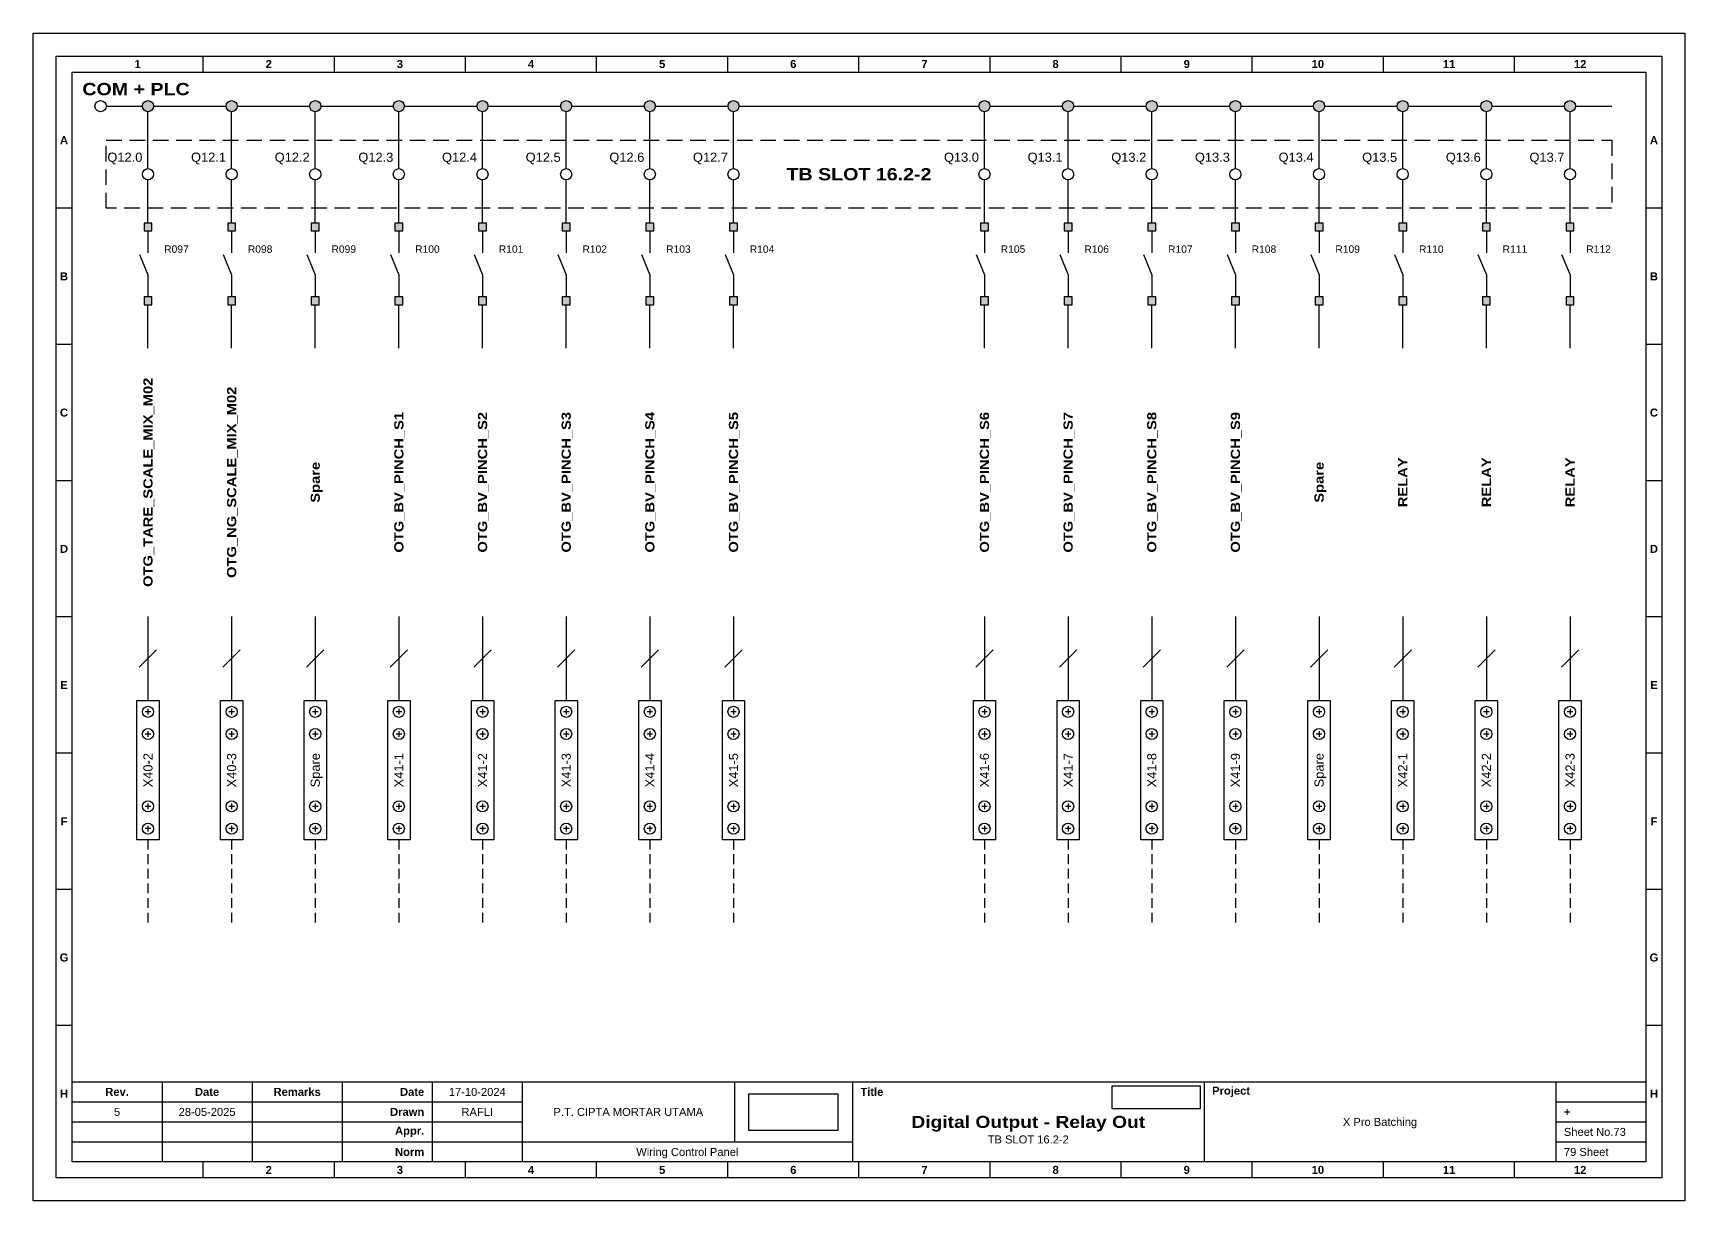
# Model space of a CAD drawing. Header units: millimetres. Extents: x 1512 to 2711, y 1342 to 1994.
# Drawn here: x 2441.3 to 2710.7, y 1572.7 to 1763.1 of the extents above; entities that cross this region are included whole.
import ezdxf
from ezdxf.enums import TextEntityAlignment as Align

# ---------------------------------------------------------------- set-up
doc = ezdxf.new("R2010")
doc.units = ezdxf.units.MM
doc.linetypes.add('HIDDEN', pattern=[9.525, 6.35, -3.175])
doc.styles.add('Bold', font='ariblk.ttf', dxfattribs={"height": 25.4})
doc.styles.get("Standard").update_dxf_attribs({"font": 'arial.ttf'})
picture_1 = doc.add_image_def('image1.png', size_in_pixel=(2048, 847))
picture_2 = doc.add_image_def('image2.png', size_in_pixel=(2092, 542))

# ---------------------------------------------------------------- blocks, each defined once
blk = doc.blocks.new('KOP MU PROJECT')
at = {"color": 6, "ltscale": 50}
for p, q in [((27.74, 184.05), (27.74, 186.66)), ((49.13, 184.05), (49.13, 186.66)), ((70.51, 184.05), (70.51, 186.66)), ((91.89, 184.05), (91.89, 186.66)), ((113.27, 184.05), (113.27, 186.66)), ((134.66, 184.05), (134.66, 186.66)), ((156.04, 184.05), (156.04, 186.66)), ((177.42, 184.05), (177.42, 186.66)), ((198.8, 184.05), (198.8, 186.66)), ((220.19, 184.05), (220.19, 186.66)), ((241.57, 184.05), (241.57, 186.66)), ((6.36, 161.84), (3.75, 161.84)), ((265.59, 161.84), (262.98, 161.84)), ((6.36, 139.63), (3.75, 139.63)), ((265.59, 139.63), (262.98, 139.63)), ((6.36, 117.42), (3.75, 117.42)), ((265.59, 117.42), (262.98, 117.42)), ((6.36, 95.22), (3.75, 95.22)), ((265.59, 95.22), (262.98, 95.22)), ((6.36, 73.01), (3.75, 73.01)), ((265.59, 73.01), (262.98, 73.01)), ((6.36, 50.8), (3.75, 50.8)), ((265.59, 50.8), (262.98, 50.8)), ((6.36, 28.59), (3.75, 28.59)), ((265.59, 28.59), (262.98, 28.59)), ((27.74, 3.75), (27.74, 6.36)), ((49.13, 3.75), (49.13, 6.36)), ((70.51, 3.75), (70.51, 6.36)), ((91.89, 3.75), (91.89, 6.36)), ((113.27, 3.75), (113.27, 6.36)), ((134.66, 3.75), (134.66, 6.36)), ((156.04, 3.75), (156.04, 6.36)), ((177.42, 3.75), (177.42, 6.36)), ((198.8, 3.75), (198.8, 6.36)), ((220.19, 3.75), (220.19, 6.36)), ((241.57, 3.75), (241.57, 6.36))]:
    blk.add_line(p, q, dxfattribs=at)
at = {"ltscale": 50}
for p, q in [((6.36, 19.41), (262.98, 19.41)), ((21.04, 19.41), (21.04, 6.36)), ((35.72, 19.41), (35.72, 6.36)), ((50.41, 19.41), (50.41, 6.36)), ((65.09, 19.41), (65.09, 6.36)), ((79.77, 19.41), (79.77, 6.36)), ((114.35, 19.41), (114.35, 9.62)), ((133.6, 19.41), (133.6, 6.36)), ((190.95, 19.41), (190.95, 6.36)), ((248.3, 19.41), (248.3, 6.36)), ((6.36, 16.15), (79.77, 16.15)), ((248.3, 16.15), (262.98, 16.15)), ((6.36, 12.89), (79.77, 12.89)), ((248.3, 12.89), (262.98, 12.89)), ((6.36, 9.62), (133.6, 9.62)), ((248.3, 9.62), (262.98, 9.62))]:
    blk.add_line(p, q, dxfattribs=at)
at = {"color": 1, "ltscale": 50}
blk.add_lwpolyline([(269.34, 0), (0, 0), (0, 190.41), (269.34, 190.41)], close=True, dxfattribs=at)
at = {"color": 6, "ltscale": 50}
for points in [[(265.59, 3.75), (3.75, 3.75), (3.75, 186.66), (265.59, 186.66)], [(262.98, 6.36), (6.36, 6.36), (6.36, 184.05), (262.98, 184.05)]]:
    blk.add_lwpolyline(points, close=True, dxfattribs=at)
at = {"ltscale": 50, "char_height": 1.305, "attachment_point": 4}
for s, width, heights, insert in [('\\pxqc;{\\fArial|b1|i0|c0|p34;1}', 21.3825, [2.51], (6.36, 185.36)), ('\\pxqc;{\\fArial|b1|i0|c0|p34;2}', 21.3825, [2.51], (27.74, 185.36)), ('\\pxqc;{\\fArial|b1|i0|c0|p34;3}', 21.3825, [2.51], (49.13, 185.36)), ('\\pxqc;{\\fArial|b1|i0|c0|p34;4}', 21.3825, [2.51], (70.51, 185.36)), ('\\pxqc;{\\fArial|b1|i0|c0|p34;5}', 21.3825, [2.51], (91.89, 185.36)), ('\\pxqc;{\\fArial|b1|i0|c0|p34;6}', 21.3825, [2.51], (113.27, 185.36)), ('\\pxqc;{\\fArial|b1|i0|c0|p34;7}', 21.3825, [2.51], (134.66, 185.36)), ('\\pxqc;{\\fArial|b1|i0|c0|p34;8}', 21.3825, [2.51], (156.04, 185.36)), ('\\pxqc;{\\fArial|b1|i0|c0|p34;9}', 21.3825, [2.51], (177.42, 185.36)), ('\\pxqc;{\\fArial|b1|i0|c0|p34;10}', 21.3825, [2.51], (198.8, 185.36)), ('\\pxqc;{\\fArial|b1|i0|c0|p34;11}', 21.3825, [2.51], (220.19, 185.36)), ('\\pxqc;{\\fArial|b1|i0|c0|p34;12}', 21.3825, [2.51], (241.57, 185.36)), ('\\pxqc;{\\fArial|b1|i0|c0|p34;A}', 2.61, [2.51], (3.75, 172.95)), ('\\pxqc;{\\fArial|b1|i0|c0|p34;A}', 2.61, [2.51], (262.98, 172.95)), ('\\pxqc;{\\fArial|b1|i0|c0|p34;B}', 2.61, [2.51], (3.75, 150.74)), ('\\pxqc;{\\fArial|b1|i0|c0|p34;B}', 2.61, [2.51], (262.98, 150.74)), ('\\pxqc;{\\fArial|b1|i0|c0|p34;C}', 2.61, [2.51], (3.75, 128.53)), ('\\pxqc;{\\fArial|b1|i0|c0|p34;C}', 2.61, [2.51], (262.98, 128.53)), ('\\pxqc;{\\fArial|b1|i0|c0|p34;D}', 2.61, [2.51], (3.75, 106.32)), ('\\pxqc;{\\fArial|b1|i0|c0|p34;D}', 2.61, [2.51], (262.98, 106.32)), ('\\pxqc;{\\fArial|b1|i0|c0|p34;E}', 2.61, [2.51], (3.75, 84.11)), ('\\pxqc;{\\fArial|b1|i0|c0|p34;E}', 2.61, [2.51], (262.98, 84.11)), ('\\pxqc;{\\fArial|b1|i0|c0|p34;F}', 2.61, [2.51], (3.75, 61.9)), ('\\pxqc;{\\fArial|b1|i0|c0|p34;F}', 2.61, [2.51], (262.98, 61.9)), ('\\pxqc;{\\fArial|b1|i0|c0|p34;G}', 2.61, [2.51], (3.75, 39.69)), ('\\pxqc;{\\fArial|b1|i0|c0|p34;G}', 2.61, [2.51], (262.98, 39.69)), ('\\pxqc;{\\fArial|b1|i0|c0|p34;H}', 2.61, [2.51], (3.75, 17.47)), ('\\pxqc;{\\fArial|b1|i0|c0|p34;Rev.}', 14.6811, [2.88], (6.36, 17.78)), ('\\pxqc;{\\fArial|b1|i0|c0|p34;Date}', 14.6811, [2.88], (21.04, 17.78)), ('\\pxqc;{\\fArial|b1|i0|c0|p34;Remarks}', 14.6811, [2.88], (35.72, 17.78)), ('\\pxqr;{\\fArial|b1|i0|c0|p34;Date}', 13.3761, [2.88], (50.41, 17.78)), ('\\pxql;{\\fArial|b1|i0|c0|p34;Title}', 50.2419, [2.88], (134.9, 17.78)), ('\\pxql;{\\fArial|b1|i0|c0|p34;Project}', 50.2419, [2.88], (192.25, 17.78)), ('\\pxqc;{\\fArial|b1|i0|c0|p34;H}', 2.61, [2.51], (262.98, 17.47)), ('\\pxqr;{\\fArial|b1|i0|c0|p34;Drawn}', 13.3761, [2.88], (50.41, 14.52)), ('\\pxql;{\\fArial|b1|i0|c0|p34;+}', 14.6811, [2.88], (249.61, 14.52)), ('\\pxqr;{\\fArial|b1|i0|c0|p34;Appr.}', 13.3761, [2.88], (50.41, 11.26)), ('\\pxqr;{\\fArial|b1|i0|c0|p34;Norm}', 13.3761, [2.88], (50.41, 7.99)), ('\\pxqc;{\\fArial|b1|i0|c0|p34;2}', 21.3825, [2.51], (27.74, 5.06)), ('\\pxqc;{\\fArial|b1|i0|c0|p34;3}', 21.3825, [2.51], (49.13, 5.06)), ('\\pxqc;{\\fArial|b1|i0|c0|p34;4}', 21.3825, [2.51], (70.51, 5.06)), ('\\pxqc;{\\fArial|b1|i0|c0|p34;5}', 21.3825, [2.51], (91.89, 5.06)), ('\\pxqc;{\\fArial|b1|i0|c0|p34;6}', 21.3825, [2.51], (113.27, 5.06)), ('\\pxqc;{\\fArial|b1|i0|c0|p34;7}', 21.3825, [2.51], (134.66, 5.06)), ('\\pxqc;{\\fArial|b1|i0|c0|p34;8}', 21.3825, [2.51], (156.04, 5.06)), ('\\pxqc;{\\fArial|b1|i0|c0|p34;9}', 21.3825, [2.51], (177.42, 5.06)), ('\\pxqc;{\\fArial|b1|i0|c0|p34;10}', 21.3825, [2.51], (198.8, 5.06)), ('\\pxqc;{\\fArial|b1|i0|c0|p34;11}', 21.3825, [2.51], (220.19, 5.06)), ('\\pxqc;{\\fArial|b1|i0|c0|p34;12}', 21.3825, [2.51], (241.57, 5.06))]:
    blk.add_mtext_dynamic_manual_height_columns(s, width=width, gutter_width=0.0326, heights=heights, dxfattribs=dict(at, insert=insert))
at = {"ltscale": 50}
for tag, p in [('DATECREATED', (72.43, 17.78)), ('REV', (13.7, 14.52)), ('REVDATE', (28.38, 14.52)), ('REMARKS', (43.06, 14.52)), ('DRAWN', (72.43, 14.52)), ('COMPANY', (97.06, 14.52)), ('PROJECT', (219.62, 12.89)), ('APPR', (72.43, 11.26)), ('NORM', (72.43, 7.99)), ('DRAWINGCATEGORY', (106.68, 7.99)), ('DESCRIPTION', (162.27, 10.03))]:
    blk.add_attdef(tag, text='', height=1.3, dxfattribs=at).set_placement(p, align=Align.MIDDLE_CENTER)
at = {"ltscale": 50, "style": 'Bold'}
blk.add_attdef('TITLE', text='', height=1.96, dxfattribs=at).set_placement((162.27, 12.89), align=Align.MIDDLE_CENTER)
at = {"ltscale": 50}
for tag, p in [('SHEETNUMBER', (249.61, 11.26)), ('TOTALSHEET', (249.61, 7.99))]:
    blk.add_attdef(tag, text='', height=1.3, dxfattribs=at).set_placement(p, align=Align.MIDDLE_LEFT)
image = blk.add_image(picture_1, insert=(116.72, 11.48), size_in_units=(14.5, 6), dxfattribs=at)
image.dxf.flags = 15
image = blk.add_image(picture_2, insert=(175.94, 15.04), size_in_units=(14.36, 3.72), dxfattribs=at)
image.dxf.flags = 15

msp = doc.modelspace()

# ---------------------------------------------------------------- hatches: boundary and pattern name
at = {"true_color": 0x105689}
h = msp.add_hatch(color=146, dxfattribs=at)
h.dxf.hatch_style = 1
h.paths.add_polyline_path([(2692.86, 1751.15, 1), (2691.04, 1751.15, 1)])
h.paths.add_polyline_path([(2679.22, 1751.15, 1), (2677.4, 1751.15, 1)])
h.paths.add_polyline_path([(2665.58, 1751.15, 1), (2663.76, 1751.15, 1)])
h.paths.add_polyline_path([(2651.94, 1751.15, 1), (2650.13, 1751.15, 1)])
h.paths.add_polyline_path([(2638.3, 1751.15, 1), (2636.49, 1751.15, 1)])
h.paths.add_polyline_path([(2624.66, 1751.15, 1), (2622.85, 1751.15, 1)])
h.paths.add_polyline_path([(2611.02, 1751.15, 1), (2609.21, 1751.15, 1)])
h.paths.add_polyline_path([(2597.38, 1751.15, 1), (2595.57, 1751.15, 1)])
h.paths.add_polyline_path([(2556.46, 1751.15, 1), (2554.65, 1751.15, 1)])
h.paths.add_polyline_path([(2542.82, 1751.15, 1), (2541.01, 1751.15, 1)])
h.paths.add_polyline_path([(2529.18, 1751.15, 1), (2527.37, 1751.15, 1)])
h.paths.add_polyline_path([(2515.54, 1751.15, 1), (2513.73, 1751.15, 1)])
h.paths.add_polyline_path([(2501.9, 1751.15, 1), (2500.09, 1751.15, 1)])
h.paths.add_polyline_path([(2488.26, 1751.15, 1), (2486.45, 1751.15, 1)])
h.paths.add_polyline_path([(2474.62, 1751.15, 1), (2472.81, 1751.15, 1)])
h.paths.add_polyline_path([(2460.98, 1751.15, 1), (2459.17, 1751.15, 1)])
h = msp.add_hatch(color=256)
h.dxf.hatch_style = 1
h.paths.add_polyline_path([(2459.44, 1732.09), (2459.44, 1730.81), (2460.72, 1730.81), (2460.72, 1732.09)])
h.paths.add_polyline_path([(2459.44, 1718.76), (2460.72, 1718.76), (2460.72, 1720.04), (2459.44, 1720.04)])
h = msp.add_hatch(color=256)
h.dxf.hatch_style = 1
h.paths.add_polyline_path([(2473.08, 1732.09), (2473.08, 1730.81), (2474.36, 1730.81), (2474.36, 1732.09)])
h.paths.add_polyline_path([(2473.08, 1718.76), (2474.36, 1718.76), (2474.36, 1720.04), (2473.08, 1720.04)])
h = msp.add_hatch(color=256)
h.dxf.hatch_style = 1
h.paths.add_polyline_path([(2486.71, 1732.09), (2486.71, 1730.81), (2487.99, 1730.81), (2487.99, 1732.09)])
h.paths.add_polyline_path([(2486.71, 1718.76), (2487.99, 1718.76), (2487.99, 1720.04), (2486.71, 1720.04)])
h = msp.add_hatch(color=256)
h.dxf.hatch_style = 1
h.paths.add_polyline_path([(2500.35, 1732.09), (2500.35, 1730.81), (2501.63, 1730.81), (2501.63, 1732.09)])
h.paths.add_polyline_path([(2500.35, 1718.76), (2501.63, 1718.76), (2501.63, 1720.04), (2500.35, 1720.04)])
h = msp.add_hatch(color=256)
h.dxf.hatch_style = 1
h.paths.add_polyline_path([(2513.99, 1732.09), (2513.99, 1730.81), (2515.27, 1730.81), (2515.27, 1732.09)])
h.paths.add_polyline_path([(2513.99, 1718.76), (2515.27, 1718.76), (2515.27, 1720.04), (2513.99, 1720.04)])
h = msp.add_hatch(color=256)
h.dxf.hatch_style = 1
h.paths.add_polyline_path([(2527.63, 1732.09), (2527.63, 1730.81), (2528.91, 1730.81), (2528.91, 1732.09)])
h.paths.add_polyline_path([(2527.63, 1718.76), (2528.91, 1718.76), (2528.91, 1720.04), (2527.63, 1720.04)])
h = msp.add_hatch(color=256)
h.dxf.hatch_style = 1
h.paths.add_polyline_path([(2541.27, 1732.09), (2541.27, 1730.81), (2542.55, 1730.81), (2542.55, 1732.09)])
h.paths.add_polyline_path([(2541.27, 1718.76), (2542.55, 1718.76), (2542.55, 1720.04), (2541.27, 1720.04)])
h = msp.add_hatch(color=256)
h.dxf.hatch_style = 1
h.paths.add_polyline_path([(2554.91, 1732.09), (2554.91, 1730.81), (2556.19, 1730.81), (2556.19, 1732.09)])
h.paths.add_polyline_path([(2554.91, 1718.76), (2556.19, 1718.76), (2556.19, 1720.04), (2554.91, 1720.04)])
h = msp.add_hatch(color=256)
h.dxf.hatch_style = 1
h.paths.add_polyline_path([(2595.83, 1732.09), (2595.83, 1730.81), (2597.11, 1730.81), (2597.11, 1732.09)])
h.paths.add_polyline_path([(2595.83, 1718.76), (2597.11, 1718.76), (2597.11, 1720.04), (2595.83, 1720.04)])
h = msp.add_hatch(color=256)
h.dxf.hatch_style = 1
h.paths.add_polyline_path([(2609.47, 1732.09), (2609.47, 1730.81), (2610.75, 1730.81), (2610.75, 1732.09)])
h.paths.add_polyline_path([(2609.47, 1718.76), (2610.75, 1718.76), (2610.75, 1720.04), (2609.47, 1720.04)])
h = msp.add_hatch(color=256)
h.dxf.hatch_style = 1
h.paths.add_polyline_path([(2623.11, 1732.09), (2623.11, 1730.81), (2624.39, 1730.81), (2624.39, 1732.09)])
h.paths.add_polyline_path([(2623.11, 1718.76), (2624.39, 1718.76), (2624.39, 1720.04), (2623.11, 1720.04)])
h = msp.add_hatch(color=256)
h.dxf.hatch_style = 1
h.paths.add_polyline_path([(2636.75, 1732.09), (2636.75, 1730.81), (2638.03, 1730.81), (2638.03, 1732.09)])
h.paths.add_polyline_path([(2636.75, 1718.76), (2638.03, 1718.76), (2638.03, 1720.04), (2636.75, 1720.04)])
h = msp.add_hatch(color=256)
h.dxf.hatch_style = 1
h.paths.add_polyline_path([(2650.39, 1732.09), (2650.39, 1730.81), (2651.67, 1730.81), (2651.67, 1732.09)])
h.paths.add_polyline_path([(2650.39, 1718.76), (2651.67, 1718.76), (2651.67, 1720.04), (2650.39, 1720.04)])
h = msp.add_hatch(color=256)
h.dxf.hatch_style = 1
h.paths.add_polyline_path([(2664.03, 1732.09), (2664.03, 1730.81), (2665.31, 1730.81), (2665.31, 1732.09)])
h.paths.add_polyline_path([(2664.03, 1718.76), (2665.31, 1718.76), (2665.31, 1720.04), (2664.03, 1720.04)])
h = msp.add_hatch(color=256)
h.dxf.hatch_style = 1
h.paths.add_polyline_path([(2677.67, 1732.09), (2677.67, 1730.81), (2678.95, 1730.81), (2678.95, 1732.09)])
h.paths.add_polyline_path([(2677.67, 1718.76), (2678.95, 1718.76), (2678.95, 1720.04), (2677.67, 1720.04)])
h = msp.add_hatch(color=256)
h.dxf.hatch_style = 1
h.paths.add_polyline_path([(2691.31, 1732.09), (2691.31, 1730.81), (2692.59, 1730.81), (2692.59, 1732.09)])
h.paths.add_polyline_path([(2691.31, 1718.76), (2692.59, 1718.76), (2692.59, 1720.04), (2691.31, 1720.04)])

# ---------------------------------------------------------------- linework, layer by layer
at = {"color": 146, "true_color": 0x105689}
for p, q in [((2453.26, 1751.15), (2459.17, 1751.15)), ((2460.98, 1751.15), (2472.81, 1751.15)), ((2474.62, 1751.15), (2486.45, 1751.15)), ((2488.26, 1751.15), (2500.09, 1751.15)), ((2501.9, 1751.15), (2513.73, 1751.15)), ((2515.54, 1751.15), (2527.37, 1751.15)), ((2529.18, 1751.15), (2541.01, 1751.15)), ((2542.82, 1751.15), (2554.65, 1751.15)), ((2556.46, 1751.15), (2595.57, 1751.15)), ((2597.38, 1751.15), (2609.21, 1751.15)), ((2611.02, 1751.15), (2622.85, 1751.15)), ((2624.66, 1751.15), (2636.49, 1751.15)), ((2638.3, 1751.15), (2650.13, 1751.15)), ((2651.94, 1751.15), (2663.76, 1751.15)), ((2665.58, 1751.15), (2677.4, 1751.15)), ((2679.22, 1751.15), (2691.04, 1751.15)), ((2692.86, 1751.15), (2698.77, 1751.15)), ((2460.08, 1740.95), (2460.08, 1750.24)), ((2473.72, 1740.95), (2473.72, 1750.24)), ((2487.35, 1740.95), (2487.35, 1750.24)), ((2500.99, 1740.95), (2500.99, 1750.24)), ((2514.63, 1740.95), (2514.63, 1750.24)), ((2528.27, 1740.95), (2528.27, 1750.24)), ((2541.91, 1740.95), (2541.91, 1750.24)), ((2555.55, 1740.95), (2555.55, 1750.24)), ((2596.47, 1740.95), (2596.47, 1750.24)), ((2610.11, 1740.95), (2610.11, 1750.24)), ((2623.75, 1740.95), (2623.75, 1750.24)), ((2637.39, 1740.95), (2637.39, 1750.24)), ((2651.03, 1740.95), (2651.03, 1750.24)), ((2664.67, 1740.95), (2664.67, 1750.24)), ((2678.31, 1740.95), (2678.31, 1750.24)), ((2691.95, 1740.95), (2691.95, 1750.24)), ((2460.08, 1732.09), (2460.08, 1739.14)), ((2473.72, 1732.09), (2473.72, 1739.14)), ((2487.35, 1732.09), (2487.35, 1739.14)), ((2500.99, 1732.09), (2500.99, 1739.14)), ((2514.63, 1732.09), (2514.63, 1739.14)), ((2528.27, 1732.09), (2528.27, 1739.14)), ((2541.91, 1732.09), (2541.91, 1739.14)), ((2555.55, 1732.09), (2555.55, 1739.14)), ((2596.47, 1732.09), (2596.47, 1739.14)), ((2610.11, 1732.09), (2610.11, 1739.14)), ((2623.75, 1732.09), (2623.75, 1739.14)), ((2637.39, 1732.09), (2637.39, 1739.14)), ((2651.03, 1732.09), (2651.03, 1739.14)), ((2664.67, 1732.09), (2664.67, 1739.14)), ((2678.31, 1732.09), (2678.31, 1739.14)), ((2691.95, 1732.09), (2691.95, 1739.14)), ((2460.08, 1711.7), (2460.08, 1718.76)), ((2473.72, 1711.7), (2473.72, 1718.76)), ((2487.35, 1711.7), (2487.35, 1718.76)), ((2500.99, 1711.7), (2500.99, 1718.76)), ((2514.63, 1711.7), (2514.63, 1718.76)), ((2528.27, 1711.7), (2528.27, 1718.76)), ((2541.91, 1711.7), (2541.91, 1718.76)), ((2555.55, 1711.7), (2555.55, 1718.76)), ((2596.47, 1711.7), (2596.47, 1718.76)), ((2610.11, 1711.7), (2610.11, 1718.76)), ((2623.75, 1711.7), (2623.75, 1718.76)), ((2637.39, 1711.7), (2637.39, 1718.76)), ((2651.03, 1711.7), (2651.03, 1718.76)), ((2664.67, 1711.7), (2664.67, 1718.76)), ((2678.31, 1711.7), (2678.31, 1718.76)), ((2691.95, 1711.7), (2691.95, 1718.76)), ((2460.08, 1667.94), (2460.08, 1654.22)), ((2473.72, 1667.94), (2473.72, 1654.22)), ((2487.35, 1667.94), (2487.35, 1654.22)), ((2500.99, 1667.94), (2500.99, 1654.22)), ((2514.63, 1667.94), (2514.63, 1654.22)), ((2528.27, 1667.94), (2528.27, 1654.22)), ((2541.91, 1667.94), (2541.91, 1654.22)), ((2555.55, 1667.94), (2555.55, 1654.22)), ((2596.47, 1667.94), (2596.47, 1654.22)), ((2610.11, 1667.94), (2610.11, 1654.22)), ((2623.75, 1667.94), (2623.75, 1654.22)), ((2637.39, 1667.94), (2637.39, 1654.22)), ((2651.03, 1667.94), (2651.03, 1654.22)), ((2664.67, 1667.94), (2664.67, 1654.22)), ((2678.31, 1667.94), (2678.31, 1654.22)), ((2691.95, 1667.94), (2691.95, 1654.22)), ((2458.66, 1659.66), (2461.49, 1662.49)), ((2472.3, 1659.66), (2475.13, 1662.49)), ((2485.94, 1659.66), (2488.77, 1662.49)), ((2499.58, 1659.66), (2502.41, 1662.49)), ((2513.22, 1659.66), (2516.05, 1662.49)), ((2526.86, 1659.66), (2529.69, 1662.49)), ((2540.5, 1659.66), (2543.33, 1662.49)), ((2554.14, 1659.66), (2556.97, 1662.49)), ((2595.06, 1659.66), (2597.89, 1662.49)), ((2608.7, 1659.66), (2611.53, 1662.49)), ((2622.34, 1659.66), (2625.17, 1662.49)), ((2635.98, 1659.66), (2638.81, 1662.49)), ((2649.62, 1659.66), (2652.45, 1662.49)), ((2663.26, 1659.66), (2666.09, 1662.49)), ((2676.9, 1659.66), (2679.73, 1662.49)), ((2690.54, 1659.66), (2693.37, 1662.49))]:
    msp.add_line(p, q, dxfattribs=at)
at = {"ltscale": 50}
for p, q in [((2460.08, 1730.81), (2460.08, 1727.22)), ((2473.72, 1730.81), (2473.72, 1727.22)), ((2487.35, 1730.81), (2487.35, 1727.22)), ((2500.99, 1730.81), (2500.99, 1727.22)), ((2514.63, 1730.81), (2514.63, 1727.22)), ((2528.27, 1730.81), (2528.27, 1727.22)), ((2541.91, 1730.81), (2541.91, 1727.22)), ((2555.55, 1730.81), (2555.55, 1727.22)), ((2596.47, 1730.81), (2596.47, 1727.22)), ((2610.11, 1730.81), (2610.11, 1727.22)), ((2623.75, 1730.81), (2623.75, 1727.22)), ((2637.39, 1730.81), (2637.39, 1727.22)), ((2651.03, 1730.81), (2651.03, 1727.22)), ((2664.67, 1730.81), (2664.67, 1727.22)), ((2678.31, 1730.81), (2678.31, 1727.22)), ((2691.95, 1730.81), (2691.95, 1727.22)), ((2458.7, 1726.94), (2460.08, 1723.63)), ((2472.34, 1726.94), (2473.72, 1723.63)), ((2485.98, 1726.94), (2487.35, 1723.63)), ((2499.62, 1726.94), (2500.99, 1723.63)), ((2513.26, 1726.94), (2514.63, 1723.63)), ((2526.9, 1726.94), (2528.27, 1723.63)), ((2540.54, 1726.94), (2541.91, 1723.63)), ((2554.18, 1726.94), (2555.55, 1723.63)), ((2595.1, 1726.94), (2596.47, 1723.63)), ((2608.74, 1726.94), (2610.11, 1723.63)), ((2622.38, 1726.94), (2623.75, 1723.63)), ((2636.02, 1726.94), (2637.39, 1723.63)), ((2649.66, 1726.94), (2651.03, 1723.63)), ((2663.3, 1726.94), (2664.67, 1723.63)), ((2676.94, 1726.94), (2678.31, 1723.63)), ((2690.58, 1726.94), (2691.95, 1723.63)), ((2460.08, 1723.63), (2460.08, 1720.04)), ((2473.72, 1723.63), (2473.72, 1720.04)), ((2487.35, 1723.63), (2487.35, 1720.04)), ((2500.99, 1723.63), (2500.99, 1720.04)), ((2514.63, 1723.63), (2514.63, 1720.04)), ((2528.27, 1723.63), (2528.27, 1720.04)), ((2541.91, 1723.63), (2541.91, 1720.04)), ((2555.55, 1723.63), (2555.55, 1720.04)), ((2596.47, 1723.63), (2596.47, 1720.04)), ((2610.11, 1723.63), (2610.11, 1720.04)), ((2623.75, 1723.63), (2623.75, 1720.04)), ((2637.39, 1723.63), (2637.39, 1720.04)), ((2651.03, 1723.63), (2651.03, 1720.04)), ((2664.67, 1723.63), (2664.67, 1720.04)), ((2678.31, 1723.63), (2678.31, 1720.04)), ((2691.95, 1723.63), (2691.95, 1720.04))]:
    msp.add_line(p, q, dxfattribs=at)
at = {"color": 6}
for p, q in [((2460.53, 1652.4), (2459.62, 1652.4)), ((2460.08, 1652.86), (2460.08, 1651.95)), ((2474.17, 1652.4), (2473.26, 1652.4)), ((2473.72, 1652.86), (2473.72, 1651.95)), ((2487.81, 1652.4), (2486.9, 1652.4)), ((2487.35, 1652.86), (2487.35, 1651.95)), ((2501.45, 1652.4), (2500.54, 1652.4)), ((2500.99, 1652.86), (2500.99, 1651.95)), ((2515.09, 1652.4), (2514.18, 1652.4)), ((2514.63, 1652.86), (2514.63, 1651.95)), ((2528.73, 1652.4), (2527.82, 1652.4)), ((2528.27, 1652.86), (2528.27, 1651.95)), ((2542.37, 1652.4), (2541.46, 1652.4)), ((2541.91, 1652.86), (2541.91, 1651.95)), ((2556.01, 1652.4), (2555.1, 1652.4)), ((2555.55, 1652.86), (2555.55, 1651.95)), ((2596.93, 1652.4), (2596.02, 1652.4)), ((2596.47, 1652.86), (2596.47, 1651.95)), ((2610.57, 1652.4), (2609.66, 1652.4)), ((2610.11, 1652.86), (2610.11, 1651.95)), ((2624.21, 1652.4), (2623.3, 1652.4)), ((2623.75, 1652.86), (2623.75, 1651.95)), ((2637.85, 1652.4), (2636.94, 1652.4)), ((2637.39, 1652.86), (2637.39, 1651.95)), ((2651.49, 1652.4), (2650.58, 1652.4)), ((2651.03, 1652.86), (2651.03, 1651.95)), ((2665.12, 1652.4), (2664.22, 1652.4)), ((2664.67, 1652.86), (2664.67, 1651.95)), ((2678.76, 1652.4), (2677.86, 1652.4)), ((2678.31, 1652.86), (2678.31, 1651.95)), ((2692.4, 1652.4), (2691.5, 1652.4)), ((2691.95, 1652.86), (2691.95, 1651.95)), ((2460.53, 1648.78), (2459.62, 1648.78)), ((2460.08, 1649.23), (2460.08, 1648.32)), ((2474.17, 1648.78), (2473.26, 1648.78)), ((2473.72, 1649.23), (2473.72, 1648.32)), ((2487.81, 1648.78), (2486.9, 1648.78)), ((2487.35, 1649.23), (2487.35, 1648.32)), ((2501.45, 1648.78), (2500.54, 1648.78)), ((2500.99, 1649.23), (2500.99, 1648.32)), ((2515.09, 1648.78), (2514.18, 1648.78)), ((2514.63, 1649.23), (2514.63, 1648.32)), ((2528.73, 1648.78), (2527.82, 1648.78)), ((2528.27, 1649.23), (2528.27, 1648.32)), ((2542.37, 1648.78), (2541.46, 1648.78)), ((2541.91, 1649.23), (2541.91, 1648.32)), ((2556.01, 1648.78), (2555.1, 1648.78)), ((2555.55, 1649.23), (2555.55, 1648.32)), ((2596.93, 1648.78), (2596.02, 1648.78)), ((2596.47, 1649.23), (2596.47, 1648.32)), ((2610.57, 1648.78), (2609.66, 1648.78)), ((2610.11, 1649.23), (2610.11, 1648.32)), ((2624.21, 1648.78), (2623.3, 1648.78)), ((2623.75, 1649.23), (2623.75, 1648.32)), ((2637.85, 1648.78), (2636.94, 1648.78)), ((2637.39, 1649.23), (2637.39, 1648.32)), ((2651.49, 1648.78), (2650.58, 1648.78)), ((2651.03, 1649.23), (2651.03, 1648.32)), ((2665.12, 1648.78), (2664.22, 1648.78)), ((2664.67, 1649.23), (2664.67, 1648.32)), ((2678.76, 1648.78), (2677.86, 1648.78)), ((2678.31, 1649.23), (2678.31, 1648.32)), ((2692.4, 1648.78), (2691.5, 1648.78)), ((2691.95, 1649.23), (2691.95, 1648.32)), ((2460.53, 1636.99), (2459.62, 1636.99)), ((2460.08, 1637.44), (2460.08, 1636.54)), ((2474.17, 1636.99), (2473.26, 1636.99)), ((2473.72, 1637.44), (2473.72, 1636.54)), ((2487.81, 1636.99), (2486.9, 1636.99)), ((2487.35, 1637.44), (2487.35, 1636.54)), ((2501.45, 1636.99), (2500.54, 1636.99)), ((2500.99, 1637.44), (2500.99, 1636.54)), ((2515.09, 1636.99), (2514.18, 1636.99)), ((2514.63, 1637.44), (2514.63, 1636.54)), ((2528.73, 1636.99), (2527.82, 1636.99)), ((2528.27, 1637.44), (2528.27, 1636.54)), ((2542.37, 1636.99), (2541.46, 1636.99)), ((2541.91, 1637.44), (2541.91, 1636.54)), ((2556.01, 1636.99), (2555.1, 1636.99)), ((2555.55, 1637.44), (2555.55, 1636.54)), ((2596.93, 1636.99), (2596.02, 1636.99)), ((2596.47, 1637.44), (2596.47, 1636.54)), ((2610.57, 1636.99), (2609.66, 1636.99)), ((2610.11, 1637.44), (2610.11, 1636.54)), ((2624.21, 1636.99), (2623.3, 1636.99)), ((2623.75, 1637.44), (2623.75, 1636.54)), ((2637.85, 1636.99), (2636.94, 1636.99)), ((2637.39, 1637.44), (2637.39, 1636.54)), ((2651.49, 1636.99), (2650.58, 1636.99)), ((2651.03, 1637.44), (2651.03, 1636.54)), ((2665.12, 1636.99), (2664.22, 1636.99)), ((2664.67, 1637.44), (2664.67, 1636.54)), ((2678.76, 1636.99), (2677.86, 1636.99)), ((2678.31, 1637.44), (2678.31, 1636.54)), ((2692.4, 1636.99), (2691.5, 1636.99)), ((2691.95, 1637.44), (2691.95, 1636.54)), ((2460.53, 1633.36), (2459.62, 1633.36)), ((2460.08, 1633.82), (2460.08, 1632.91)), ((2474.17, 1633.36), (2473.26, 1633.36)), ((2473.72, 1633.82), (2473.72, 1632.91)), ((2487.81, 1633.36), (2486.9, 1633.36)), ((2487.35, 1633.82), (2487.35, 1632.91)), ((2501.45, 1633.36), (2500.54, 1633.36)), ((2500.99, 1633.82), (2500.99, 1632.91)), ((2515.09, 1633.36), (2514.18, 1633.36)), ((2514.63, 1633.82), (2514.63, 1632.91)), ((2528.73, 1633.36), (2527.82, 1633.36)), ((2528.27, 1633.82), (2528.27, 1632.91)), ((2542.37, 1633.36), (2541.46, 1633.36)), ((2541.91, 1633.82), (2541.91, 1632.91)), ((2556.01, 1633.36), (2555.1, 1633.36)), ((2555.55, 1633.82), (2555.55, 1632.91)), ((2596.93, 1633.36), (2596.02, 1633.36)), ((2596.47, 1633.82), (2596.47, 1632.91)), ((2610.57, 1633.36), (2609.66, 1633.36)), ((2610.11, 1633.82), (2610.11, 1632.91)), ((2624.21, 1633.36), (2623.3, 1633.36)), ((2623.75, 1633.82), (2623.75, 1632.91)), ((2637.85, 1633.36), (2636.94, 1633.36)), ((2637.39, 1633.82), (2637.39, 1632.91)), ((2651.49, 1633.36), (2650.58, 1633.36)), ((2651.03, 1633.82), (2651.03, 1632.91)), ((2665.12, 1633.36), (2664.22, 1633.36)), ((2664.67, 1633.82), (2664.67, 1632.91)), ((2678.76, 1633.36), (2677.86, 1633.36)), ((2678.31, 1633.82), (2678.31, 1632.91)), ((2692.4, 1633.36), (2691.5, 1633.36)), ((2691.95, 1633.82), (2691.95, 1632.91))]:
    msp.add_line(p, q, dxfattribs=at)
at = {"color": 146, "linetype": 'HIDDEN', "ltscale": 0.25, "true_color": 0x105689}
for p, q in [((2460.08, 1631.55), (2460.08, 1617.83)), ((2473.72, 1631.55), (2473.72, 1617.83)), ((2487.35, 1631.55), (2487.35, 1617.83)), ((2500.99, 1631.55), (2500.99, 1617.83)), ((2514.63, 1631.55), (2514.63, 1617.83)), ((2528.27, 1631.55), (2528.27, 1617.83)), ((2541.91, 1631.55), (2541.91, 1617.83)), ((2555.55, 1631.55), (2555.55, 1617.83)), ((2596.47, 1631.55), (2596.47, 1617.83)), ((2610.11, 1631.55), (2610.11, 1617.83)), ((2623.75, 1631.55), (2623.75, 1617.83)), ((2637.39, 1631.55), (2637.39, 1617.83)), ((2651.03, 1631.55), (2651.03, 1617.83)), ((2664.67, 1631.55), (2664.67, 1617.83)), ((2678.31, 1631.55), (2678.31, 1617.83)), ((2691.95, 1631.55), (2691.95, 1617.83))]:
    msp.add_line(p, q, dxfattribs=at)
at = {"linetype": 'HIDDEN', "ltscale": 0.4}
msp.add_lwpolyline([(2453.26, 1745.6), (2698.77, 1745.6), (2698.77, 1734.49), (2453.26, 1734.49)], close=True, dxfattribs=at)
at = {"ltscale": 500}
for points in [[(2459.44, 1730.81), (2460.72, 1730.81), (2460.72, 1732.09), (2459.44, 1732.09)], [(2473.08, 1730.81), (2474.36, 1730.81), (2474.36, 1732.09), (2473.08, 1732.09)], [(2486.71, 1730.81), (2487.99, 1730.81), (2487.99, 1732.09), (2486.71, 1732.09)], [(2500.35, 1730.81), (2501.63, 1730.81), (2501.63, 1732.09), (2500.35, 1732.09)], [(2513.99, 1730.81), (2515.27, 1730.81), (2515.27, 1732.09), (2513.99, 1732.09)], [(2527.63, 1730.81), (2528.91, 1730.81), (2528.91, 1732.09), (2527.63, 1732.09)], [(2541.27, 1730.81), (2542.55, 1730.81), (2542.55, 1732.09), (2541.27, 1732.09)], [(2554.91, 1730.81), (2556.19, 1730.81), (2556.19, 1732.09), (2554.91, 1732.09)], [(2595.83, 1730.81), (2597.11, 1730.81), (2597.11, 1732.09), (2595.83, 1732.09)], [(2609.47, 1730.81), (2610.75, 1730.81), (2610.75, 1732.09), (2609.47, 1732.09)], [(2623.11, 1730.81), (2624.39, 1730.81), (2624.39, 1732.09), (2623.11, 1732.09)], [(2636.75, 1730.81), (2638.03, 1730.81), (2638.03, 1732.09), (2636.75, 1732.09)], [(2650.39, 1730.81), (2651.67, 1730.81), (2651.67, 1732.09), (2650.39, 1732.09)], [(2664.03, 1730.81), (2665.31, 1730.81), (2665.31, 1732.09), (2664.03, 1732.09)], [(2677.67, 1730.81), (2678.95, 1730.81), (2678.95, 1732.09), (2677.67, 1732.09)], [(2691.31, 1730.81), (2692.59, 1730.81), (2692.59, 1732.09), (2691.31, 1732.09)], [(2459.44, 1718.76), (2460.72, 1718.76), (2460.72, 1720.04), (2459.44, 1720.04)], [(2473.08, 1718.76), (2474.36, 1718.76), (2474.36, 1720.04), (2473.08, 1720.04)], [(2486.71, 1718.76), (2487.99, 1718.76), (2487.99, 1720.04), (2486.71, 1720.04)], [(2500.35, 1718.76), (2501.63, 1718.76), (2501.63, 1720.04), (2500.35, 1720.04)], [(2513.99, 1718.76), (2515.27, 1718.76), (2515.27, 1720.04), (2513.99, 1720.04)], [(2527.63, 1718.76), (2528.91, 1718.76), (2528.91, 1720.04), (2527.63, 1720.04)], [(2541.27, 1718.76), (2542.55, 1718.76), (2542.55, 1720.04), (2541.27, 1720.04)], [(2554.91, 1718.76), (2556.19, 1718.76), (2556.19, 1720.04), (2554.91, 1720.04)], [(2595.83, 1718.76), (2597.11, 1718.76), (2597.11, 1720.04), (2595.83, 1720.04)], [(2609.47, 1718.76), (2610.75, 1718.76), (2610.75, 1720.04), (2609.47, 1720.04)], [(2623.11, 1718.76), (2624.39, 1718.76), (2624.39, 1720.04), (2623.11, 1720.04)], [(2636.75, 1718.76), (2638.03, 1718.76), (2638.03, 1720.04), (2636.75, 1720.04)], [(2650.39, 1718.76), (2651.67, 1718.76), (2651.67, 1720.04), (2650.39, 1720.04)], [(2664.03, 1718.76), (2665.31, 1718.76), (2665.31, 1720.04), (2664.03, 1720.04)], [(2677.67, 1718.76), (2678.95, 1718.76), (2678.95, 1720.04), (2677.67, 1720.04)], [(2691.31, 1718.76), (2692.59, 1718.76), (2692.59, 1720.04), (2691.31, 1720.04)]]:
    msp.add_lwpolyline(points, close=True, dxfattribs=at)
at = {"color": 6}
for points in [[(2458.26, 1654.22), (2461.89, 1654.22), (2461.89, 1631.55), (2458.26, 1631.55)], [(2471.9, 1654.22), (2475.53, 1654.22), (2475.53, 1631.55), (2471.9, 1631.55)], [(2485.54, 1654.22), (2489.17, 1654.22), (2489.17, 1631.55), (2485.54, 1631.55)], [(2499.18, 1654.22), (2502.81, 1654.22), (2502.81, 1631.55), (2499.18, 1631.55)], [(2512.82, 1654.22), (2516.45, 1654.22), (2516.45, 1631.55), (2512.82, 1631.55)], [(2526.46, 1654.22), (2530.09, 1654.22), (2530.09, 1631.55), (2526.46, 1631.55)], [(2540.1, 1654.22), (2543.73, 1654.22), (2543.73, 1631.55), (2540.1, 1631.55)], [(2553.74, 1654.22), (2557.37, 1654.22), (2557.37, 1631.55), (2553.74, 1631.55)], [(2594.66, 1654.22), (2598.29, 1654.22), (2598.29, 1631.55), (2594.66, 1631.55)], [(2608.3, 1654.22), (2611.93, 1654.22), (2611.93, 1631.55), (2608.3, 1631.55)], [(2621.94, 1654.22), (2625.57, 1654.22), (2625.57, 1631.55), (2621.94, 1631.55)], [(2635.58, 1654.22), (2639.21, 1654.22), (2639.21, 1631.55), (2635.58, 1631.55)], [(2649.22, 1654.22), (2652.85, 1654.22), (2652.85, 1631.55), (2649.22, 1631.55)], [(2662.86, 1654.22), (2666.48, 1654.22), (2666.48, 1631.55), (2662.86, 1631.55)], [(2676.5, 1654.22), (2680.12, 1654.22), (2680.12, 1631.55), (2676.5, 1631.55)], [(2690.14, 1654.22), (2693.76, 1654.22), (2693.76, 1631.55), (2690.14, 1631.55)]]:
    msp.add_lwpolyline(points, close=True, dxfattribs=at)
at = {"color": 146, "ltscale": 500, "true_color": 0x105689}
for centre in [(2452.35, 1751.15), (2460.08, 1751.15), (2473.72, 1751.15), (2487.35, 1751.15), (2500.99, 1751.15), (2514.63, 1751.15), (2528.27, 1751.15), (2541.91, 1751.15), (2555.55, 1751.15), (2596.47, 1751.15), (2610.11, 1751.15), (2623.75, 1751.15), (2637.39, 1751.15), (2651.03, 1751.15), (2664.67, 1751.15), (2678.31, 1751.15), (2691.95, 1751.15), (2460.08, 1740.05), (2473.72, 1740.05), (2487.35, 1740.05), (2500.99, 1740.05), (2514.63, 1740.05), (2528.27, 1740.05), (2541.91, 1740.05), (2555.55, 1740.05), (2596.47, 1740.05), (2610.11, 1740.05), (2623.75, 1740.05), (2637.39, 1740.05), (2651.03, 1740.05), (2664.67, 1740.05), (2678.31, 1740.05), (2691.95, 1740.05)]:
    msp.add_circle(centre, 0.907, dxfattribs=at)
at = {"color": 6, "ltscale": 500}
for centre in [(2460.08, 1652.4), (2473.72, 1652.4), (2487.35, 1652.4), (2500.99, 1652.4), (2514.63, 1652.4), (2528.27, 1652.4), (2541.91, 1652.4), (2555.55, 1652.4), (2596.47, 1652.4), (2610.11, 1652.4), (2623.75, 1652.4), (2637.39, 1652.4), (2651.03, 1652.4), (2664.67, 1652.4), (2678.31, 1652.4), (2691.95, 1652.4), (2460.08, 1648.78), (2473.72, 1648.78), (2487.35, 1648.78), (2500.99, 1648.78), (2514.63, 1648.78), (2528.27, 1648.78), (2541.91, 1648.78), (2555.55, 1648.78), (2596.47, 1648.78), (2610.11, 1648.78), (2623.75, 1648.78), (2637.39, 1648.78), (2651.03, 1648.78), (2664.67, 1648.78), (2678.31, 1648.78), (2691.95, 1648.78), (2460.08, 1636.99), (2473.72, 1636.99), (2487.35, 1636.99), (2500.99, 1636.99), (2514.63, 1636.99), (2528.27, 1636.99), (2541.91, 1636.99), (2555.55, 1636.99), (2596.47, 1636.99), (2610.11, 1636.99), (2623.75, 1636.99), (2637.39, 1636.99), (2651.03, 1636.99), (2664.67, 1636.99), (2678.31, 1636.99), (2691.95, 1636.99), (2460.08, 1633.36), (2473.72, 1633.36), (2487.35, 1633.36), (2500.99, 1633.36), (2514.63, 1633.36), (2528.27, 1633.36), (2541.91, 1633.36), (2555.55, 1633.36), (2596.47, 1633.36), (2610.11, 1633.36), (2623.75, 1633.36), (2637.39, 1633.36), (2651.03, 1633.36), (2664.67, 1633.36), (2678.31, 1633.36), (2691.95, 1633.36)]:
    msp.add_circle(centre, 0.907, dxfattribs=at)

# ---------------------------------------------------------------- block references
msp.add_blockref('KOP MU PROJECT', (2441.34, 1572.65)).add_auto_attribs({'DESCRIPTION': 'TB SLOT 16.2-2', 'TITLE': 'Digital Output - Relay Out', 'PROJECT': 'X Pro Batching', 'COMPANY': 'P.T. CIPTA MORTAR UTAMA', 'DRAWINGCATEGORY': 'Wiring Control Panel', 'DRAWN': 'RAFLI', 'DATECREATED': '17-10-2024', 'REVDATE': '28-05-2025', 'REV': '5', 'SHEETNUMBER': 'Sheet No.73', 'TOTALSHEET': '79 Sheet'})

# ---------------------------------------------------------------- texts
at = {"ltscale": 500, "style": 'Bold'}
msp.add_text('COM + PLC', height=2, dxfattribs=at).set_placement((2449.38, 1753.93), align=Align.MIDDLE_LEFT)
at = {"ltscale": 500}
for s, p in [('Q12.0', (2459.17, 1742.82)), ('Q12.1', (2472.81, 1742.82)), ('Q12.2', (2486.45, 1742.82)), ('Q12.3', (2500.09, 1742.82)), ('Q12.4', (2513.73, 1742.82)), ('Q12.5', (2527.37, 1742.82)), ('Q12.6', (2541.01, 1742.82)), ('Q12.7', (2554.65, 1742.82)), ('Q13.0', (2595.57, 1742.82)), ('Q13.1', (2609.21, 1742.82)), ('Q13.2', (2622.85, 1742.82)), ('Q13.3', (2636.49, 1742.82)), ('Q13.4', (2650.13, 1742.82)), ('Q13.5', (2663.76, 1742.82)), ('Q13.6', (2677.4, 1742.82)), ('Q13.7', (2691.04, 1742.82))]:
    msp.add_text(s, height=1.5, dxfattribs=at).set_placement(p, align=Align.MIDDLE_RIGHT)
at = {"ltscale": 500, "style": 'Bold'}
msp.add_text('TB SLOT 16.2-2', height=2, dxfattribs=at).set_placement((2576.01, 1740.05), align=Align.MIDDLE_CENTER)
at = {"ltscale": 500}
for s, p in [('R097', (2462.72, 1727.84)), ('R098', (2476.36, 1727.84)), ('R099', (2490, 1727.84)), ('R100', (2503.64, 1727.84)), ('R101', (2517.28, 1727.84)), ('R102', (2530.92, 1727.84)), ('R103', (2544.56, 1727.84)), ('R104', (2558.2, 1727.84)), ('R105', (2599.12, 1727.84)), ('R106', (2612.76, 1727.84)), ('R107', (2626.4, 1727.84)), ('R108', (2640.04, 1727.84)), ('R109', (2653.68, 1727.84)), ('R110', (2667.32, 1727.84)), ('R111', (2680.96, 1727.84)), ('R112', (2694.59, 1727.84))]:
    msp.add_text(s, height=1.2, dxfattribs=at).set_placement(p, align=Align.MIDDLE_LEFT)
at = {"ltscale": 500, "style": 'Bold'}
for s, p in [('OTG_TARE_SCALE_MIX_M02', (2460.08, 1689.82)), ('OTG_NG_SCALE_MIX_M02', (2473.72, 1689.82)), ('OTG_BV_PINCH_S1', (2500.99, 1689.82)), ('OTG_BV_PINCH_S2', (2514.63, 1689.82)), ('OTG_BV_PINCH_S3', (2528.27, 1689.82)), ('OTG_BV_PINCH_S4', (2541.91, 1689.82)), ('OTG_BV_PINCH_S5', (2555.55, 1689.82)), ('OTG_BV_PINCH_S6', (2596.47, 1689.82)), ('OTG_BV_PINCH_S7', (2610.11, 1689.82)), ('OTG_BV_PINCH_S8', (2623.75, 1689.82)), ('OTG_BV_PINCH_S9', (2637.39, 1689.82)), ('Spare', (2487.35, 1689.82)), ('Spare', (2651.03, 1689.82)), ('RELAY', (2664.67, 1689.82)), ('RELAY', (2678.31, 1689.82)), ('RELAY', (2691.95, 1689.82))]:
    msp.add_text(s, height=1.5, rotation=90, dxfattribs=at).set_placement(p, align=Align.MIDDLE_CENTER)
at = {"ltscale": 500}
for s, p in [('X40-2', (2460.08, 1642.88)), ('X40-3', (2473.72, 1642.88)), ('Spare', (2487.35, 1642.88)), ('X41-1', (2500.99, 1642.88)), ('X41-2', (2514.63, 1642.88)), ('X41-3', (2528.27, 1642.88)), ('X41-4', (2541.91, 1642.88)), ('X41-5', (2555.55, 1642.88)), ('X41-6', (2596.47, 1642.88)), ('X41-7', (2610.11, 1642.88)), ('X41-8', (2623.75, 1642.88)), ('X41-9', (2637.39, 1642.88)), ('Spare', (2651.03, 1642.88)), ('X42-1', (2664.67, 1642.88)), ('X42-2', (2678.31, 1642.88)), ('X42-3', (2691.95, 1642.88))]:
    msp.add_text(s, height=1.5, rotation=90, dxfattribs=at).set_placement(p, align=Align.MIDDLE_CENTER)

doc.saveas('drawing.dxf')
